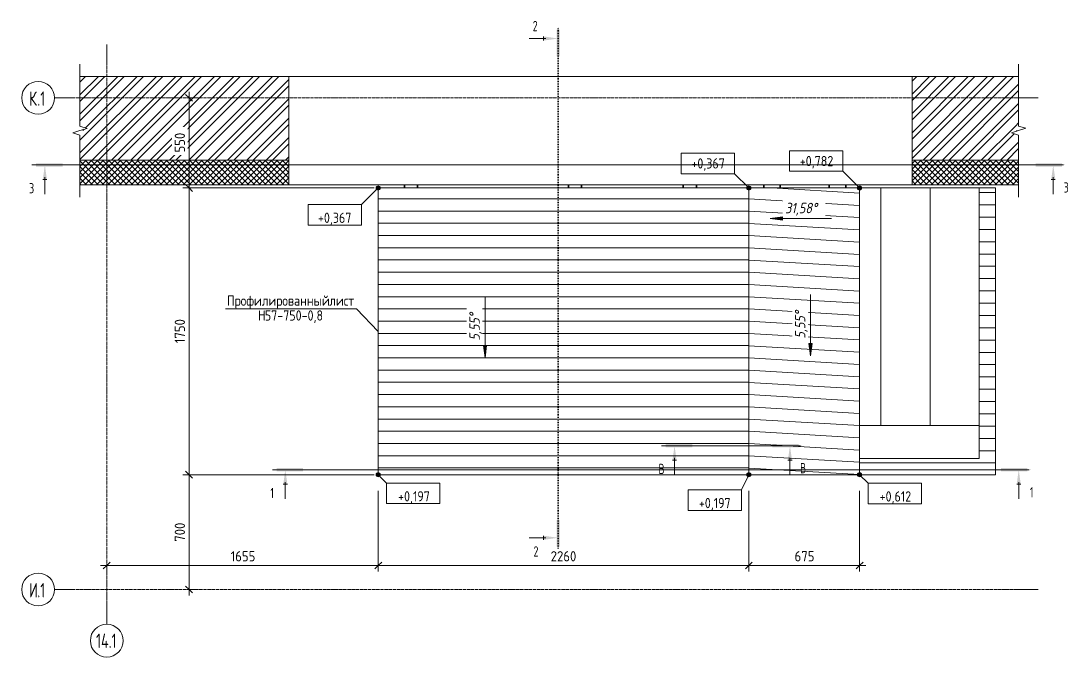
# Model space of a CAD drawing. Header units: millimetres. Extents: x 38797 to 82950, y -34477 to 2697.
# Drawn here: x 64855 to 71239, y -34477 to -30596 of the extents above; entities that cross this region are included whole.
import ezdxf

# ---------------------------------------------------------------- set-up
doc = ezdxf.new("R2010")
doc.units = ezdxf.units.MM
for name, pattern in [('01 Штриховая _4 мм_', [6, 3.5, -2.5]), ('02 Штрихпунктирная _20 мм_', [25, 20, -2.5, 0, -2.5]), ('04 Пунктир 10мм', [10, 0, -10])]:
    doc.linetypes.add(name, pattern=pattern)
for name, color, linetype, lineweight in [('AA_Dim', 7, 'Continuous', 9), ('AA_Dim-25', 7, 'Continuous', 9), ('AA_Oformlenie', 7, 'Continuous', 9), ('AA_Razrez', 7, 'Continuous', 9), ('AA_Vinoska', 7, 'Continuous', 9), ('AA_Visotnaya otmetka', 7, 'Continuous', 9), ('AF_Balki', 7, 'Continuous', 20), ('AF_Element', 7, 'Continuous', 20), ('AF_Element_Опалубка', 253, 'Continuous', 20), ('AF_Okno', 7, 'Continuous', 20), ('AF_Perekritie', 7, 'Continuous', 20), ('AF_Perekritie_Опалубка', 253, 'Continuous', 20), ('AF_Pokritie', 7, 'Continuous', 9), ('AF_Stena', 7, 'Continuous', 60), ('AF_Stena_Опалубка', 253, 'Continuous', 20), ('Gen_Dim', 7, 'Continuous', 9), ('KR_Fundament', 7, 'Continuous', 20), ('Оси', 7, 'Continuous', 9)]:
    doc.layers.add(name, color=color, linetype=linetype, lineweight=lineweight)
doc.styles.add('ISOCPEUR', font='isocpeur.TTF', dxfattribs={"width": 0.9, "height": 62.5})
doc.styles.add('ISOCPEUR_1', font='isocpeur.TTF', dxfattribs={"width": 0.7, "height": 62.5})
doc.styles.add('ISOCPEUR_2', font='isocpeur.TTF', dxfattribs={"width": 0.7, "height": 87.5})
doc.styles.add('ISOCPEUR_3', font='isocpeur.TTF', dxfattribs={"width": 0.85, "height": 62.5})
doc.styles.add('ISOCPEUR_I', font='isocpeui.ttf', dxfattribs={"width": 0.85, "height": 63.701923})
doc.dimstyles.new('01_Точн_3_знака__непрозр_', dxfattribs={"dimscale": 304.8, "dimtxt": 62.672186, "dimasz": 0.139436, "dimexe": 0.123031, "dimexo": 0.082021, "dimgap": 0.020505, "dimtad": 1, "dimdec": 3, "dimrnd": 0.001, "dimdsep": 46, "dimtxsty": 'ISOCPEUR', "dimblk1": 'OBLIQUE', "dimblk2": 'OBLIQUE', "dimsah": 1, "dimcen": 0.09, "dimdle": 0.123031, "dimazin": 0, "dimtfac": 1, "dimtdec": 4, "dimtix": 1, "dimtmove": 0, "dimatfit": 3, "dimfxl": 1, "dimtvp": 1, "dimtfill": 1, "dimtolj": 1, "dimtzin": 0, "dimlwd": 18, "dimlwe": 18, "dimarcsym": 2})
pattern_1 = [(0, (26057.74, -65017.99), (0, 75), [])]
pattern_2 = [(0, (26057.74, -64750.666), (0, 74.649), [])]
pattern_3 = [(356.614, (39067.806, -62962.36), (-9e-05, 74.64832), [])]

# ---------------------------------------------------------------- blocks, each defined once
blk = doc.blocks.new('Лестница - Лестница-3665204-Профлист_КМ')
at = {"layer": 'AF_Perekritie'}
for p, q in [((42835.1, -31615), (42540.1, -31615)), ((42540.1, -31615), (42835.1, -31615)), ((43325.8, -31615), (42915, -31615)), ((42915, -31615), (43140.1, -31615)), ((43140.1, -31615), (43325.8, -31615)), ((43725.8, -31615), (43426.7, -31615)), ((43426.7, -31615), (43440.1, -31615)), ((43440.1, -31615), (43725.8, -31615)), ((44437.5, -31615), (43826.6, -31615)), ((43826.6, -31615), (44040.1, -31615)), ((44040.1, -31615), (44340.1, -31615)), ((44040.1, -31615), (44040.1, -33065)), ((44040.1, -31615), (44040.1, -33065)), ((44340.1, -31615), (44640.1, -31615)), ((44340.1, -31615), (44340.1, -33065)), ((44340.1, -33065), (44340.1, -31615)), ((44640.1, -31615), (44437.5, -31615)), ((44640.1, -31615), (44640.1, -33065)), ((44640.1, -33065), (44640.1, -31615)), ((44040.1, -33065), (43910.1, -33065)), ((43910.1, -33065), (44437.5, -33065)), ((44340.1, -33065), (44040.1, -33065)), ((44640.1, -33065), (44340.1, -33065)), ((44437.5, -33065), (44640.1, -33065))]:
    blk.add_line(p, q, dxfattribs=at)
blk = doc.blocks.new('Песок ср крупн - Песок ср крупн-3745068-Профлист_КМ')
at = {"layer": 'AF_Element', "lineweight": 9}
for p, q in [((43325.8, -31615), (42915, -31615)), ((42915, -31615), (43325.8, -31615)), ((43725.8, -31615), (43426.7, -31615)), ((43426.7, -31615), (43725.8, -31615)), ((44440.1, -31615), (43826.6, -31615)), ((43826.6, -31615), (44440.1, -31615)), ((44440.1, -33065), (43910.1, -33065)), ((43910.1, -33065), (44440.1, -33065))]:
    blk.add_line(p, q, dxfattribs=at)
blk = doc.blocks.new('231_Отверстие прямоугольное в стене _Окно_Стена_ - Отверстие прямоугольное-3856502-Профлист_КМ')
at = {"layer": 'AA_Oformlenie'}
for p, q in [((-1775, -330), (-1775, 330)), ((-1775, 330), (2025, 330)), ((-1775, 330), (-1775, -330)), ((2025, 330), (-1775, 330)), ((2025, 330), (2025, -330)), ((2025, 330), (2025, -330)), ((2025, -330), (-1775, -330)), ((-1775, -330), (2025, -330))]:
    blk.add_line(p, q, dxfattribs=at)
at = {"layer": 'AF_Okno', "lineweight": 9}
for p, q in [((1625, 330), (-1775, 330)), ((2025, 330), (1725, 330)), ((-1775, -330), (-1475, -330)), ((-1375, -330), (2025, -330))]:
    blk.add_line(p, q, dxfattribs=at)
blk = doc.blocks.new('011_ЛинияОбрыва _ЭлУзла_Линия_ - Тип 1-3803211-Профлист_КМ')
at = {"layer": 'AA_Oformlenie'}
for p, q in [((0, 0), (302.5, 0)), ((358.2, 0), (660, 0))]:
    blk.add_line(p, q, dxfattribs=at)
blk = doc.blocks.new('Разрез - Номер узла_ сзади-394133-Профлист_КМ')
at = {"layer": 'AA_Razrez'}
for points in [[(7.33, 0.4), (7.33, -0.39), (0.87, -0.39), (0.87, 0.4)], [(3.5, -3.53), (2.5, -3.53), (3, 0)]]:
    blk.add_hatch(color=256, dxfattribs=at).paths.add_polyline_path(points)
for p, q in [((2.5, -3.53), (3.5, -3.53)), ((3, -3), (3, -7.1))]:
    blk.add_line(p, q, dxfattribs=at)
blk = doc.blocks.new('Разрез - Номер узла_ спереди-394134-Профлист_КМ')
at = {"layer": 'AA_Razrez'}
for points in [[(7.33, 0.4), (7.33, -0.39), (0.87, -0.39), (0.87, 0.4)], [(3.5, -3.53), (2.5, -3.53), (3, 0)]]:
    blk.add_hatch(color=256, dxfattribs=at).paths.add_polyline_path(points)
for p, q in [((2.5, -3.53), (3.5, -3.53)), ((3, -3), (3, -7.1))]:
    blk.add_line(p, q, dxfattribs=at)
blk = doc.blocks.new('Ось сетки - d_4мм-2765513-Профлист_КМ')
at = {"layer": 'Оси'}
for start, end in [(360, 180), (360, 180), (180, 360), (180, 360)]:
    blk.add_arc((0, 0), 4, start, end, dxfattribs=at)
blk = doc.blocks.new('Высотные отметки - Рамка вверх-400294-Профлист_КМ')
at = {"layer": 'AA_Vinoska'}
for p, q in [((-13, 0), (-13, 5)), ((-13, 5), (0, 5)), ((0, 5), (0, 0)), ((0, 0), (-13, 0))]:
    blk.add_line(p, q, dxfattribs=at)
blk = doc.blocks.new('044_М_Универсальная с полкой - Марка_Комментарий-3841705-Профлист_КМ')
at = {"layer": 'AA_Vinoska'}
blk.add_line((-16, 0), (16, 0), dxfattribs=at)
blk = doc.blocks.new('DIMBLOCK36-Профлист_КМ')
at = {"layer": 'AA_Dim-25', "lineweight": 18}
for p, q in [((67032.8, -33463.4), (67032.8, -33956.1)), ((67032.8, -33918.6), (67032.8, -33463.4)), ((65340.3, -33918.6), (67032.8, -33918.6)), ((65377.8, -33913.6), (65377.8, -33956.1)), ((65377.8, -33918.6), (65377.8, -33913.6))]:
    blk.add_line(p, q, dxfattribs=at)
at = {"layer": 'AA_Dim-25', "lineweight": 30}
for p, q in [((65377.8, -33918.6), (65399.1, -33897.4)), ((67032.8, -33918.6), (67054.1, -33897.4)), ((65377.8, -33918.6), (65356.6, -33939.9)), ((67032.8, -33918.6), (67011.6, -33939.9))]:
    blk.add_line(p, q, dxfattribs=at)
at = {"layer": 'AA_Dim-25', "color": 0, "lineweight": 18, "insert": (66133.2, -33831), "char_height": 62.5, "width": 173.117, "attachment_point": 1, "line_spacing_factor": 1.135194, "style": 'ISOCPEUR', "bg_fill": 3, "box_fill_scale": 1.25, "bg_fill_color": 256, "bg_fill_true_color": 13158600, "bg_fill_transparency": 0}
blk.add_mtext('1655', dxfattribs=at)
blk = doc.blocks.new('_Oblique')
at = {"color": 0, "linetype": 'ByBlock', "lineweight": -2}
blk.add_line((-0.5, -0.5), (0.5, 0.5), dxfattribs=at)
blk = doc.blocks.new('DIMBLOCK37-Профлист_КМ')
at = {"layer": 'AA_Dim-25', "lineweight": 18}
for p, q in [((67032.8, -33463.4), (67032.8, -33956.1)), ((67032.8, -33918.6), (67032.8, -33463.4)), ((69292.8, -33463.4), (69292.8, -33956.1)), ((69292.8, -33918.6), (69292.8, -33463.4)), ((67032.8, -33918.6), (69292.8, -33918.6))]:
    blk.add_line(p, q, dxfattribs=at)
at = {"layer": 'AA_Dim-25', "lineweight": 30}
for p, q in [((67032.8, -33918.6), (67054.1, -33897.4)), ((69292.8, -33918.6), (69314.1, -33897.4)), ((67032.8, -33918.6), (67011.6, -33939.9)), ((69292.8, -33918.6), (69271.6, -33939.9))]:
    blk.add_line(p, q, dxfattribs=at)
at = {"layer": 'AA_Dim-25', "color": 0, "lineweight": 18, "insert": (68084.8, -33831), "char_height": 62.5, "width": 187.307, "attachment_point": 1, "line_spacing_factor": 1.135194, "style": 'ISOCPEUR', "bg_fill": 3, "box_fill_scale": 1.25, "bg_fill_color": 256, "bg_fill_true_color": 13158600, "bg_fill_transparency": 0}
blk.add_mtext('2260', dxfattribs=at)
blk = doc.blocks.new('DIMBLOCK38-Профлист_КМ')
at = {"layer": 'AA_Dim-25', "lineweight": 18}
for p, q in [((69292.8, -33463.4), (69292.8, -33956.1)), ((69292.8, -33918.6), (69292.8, -33463.4)), ((69967.8, -33463.4), (69967.8, -33956.1)), ((69967.8, -33918.6), (69967.8, -33463.4)), ((69292.8, -33918.6), (70005.3, -33918.6))]:
    blk.add_line(p, q, dxfattribs=at)
at = {"layer": 'AA_Dim-25', "lineweight": 30}
for p, q in [((69292.8, -33918.6), (69314.1, -33897.4)), ((69967.8, -33918.6), (69989.1, -33897.4)), ((69292.8, -33918.6), (69271.6, -33939.9)), ((69967.8, -33918.6), (69946.6, -33939.9))]:
    blk.add_line(p, q, dxfattribs=at)
at = {"layer": 'AA_Dim-25', "color": 0, "lineweight": 18, "insert": (69571.8, -33831), "char_height": 62.5, "width": 140.48, "attachment_point": 1, "line_spacing_factor": 1.135194, "style": 'ISOCPEUR', "bg_fill": 3, "box_fill_scale": 1.25, "bg_fill_color": 256, "bg_fill_true_color": 13158600, "bg_fill_transparency": 0}
blk.add_mtext('675', dxfattribs=at)
blk = doc.blocks.new('DIMBLOCK39-Профлист_КМ')
at = {"layer": 'AA_Dim-25', "lineweight": 18}
for p, q in [((67007.8, -33365), (65842.4, -33365)), ((65879.9, -34102.5), (65879.9, -33365)), ((65879.9, -33365), (67007.8, -33365)), ((65874.9, -34065), (65917.4, -34065)), ((65879.9, -34065), (65874.9, -34065))]:
    blk.add_line(p, q, dxfattribs=at)
at = {"layer": 'AA_Dim-25', "lineweight": 30}
for p, q in [((65879.9, -33365), (65858.7, -33343.7)), ((65879.9, -33365), (65901.2, -33386.2)), ((65879.9, -34065), (65858.7, -34043.7)), ((65879.9, -34065), (65901.2, -34086.2))]:
    blk.add_line(p, q, dxfattribs=at)
at = {"layer": 'AA_Dim-25', "color": 0, "lineweight": 18, "insert": (65792.2, -33773.5), "char_height": 62.5, "width": 140.48, "attachment_point": 1, "rotation": 90, "line_spacing_factor": 1.135194, "style": 'ISOCPEUR', "bg_fill": 3, "box_fill_scale": 1.25, "bg_fill_color": 256, "bg_fill_true_color": 13158600, "bg_fill_transparency": 0}
blk.add_mtext('700', dxfattribs=at)
blk = doc.blocks.new('DIMBLOCK40-Профлист_КМ')
at = {"layer": 'AA_Dim-25', "lineweight": 30}
for p, q in [((65879.9, -31615), (65858.7, -31593.7)), ((65879.9, -31615), (65901.2, -31636.2)), ((65879.9, -33365), (65858.7, -33343.7)), ((65879.9, -33365), (65901.2, -33386.2))]:
    blk.add_line(p, q, dxfattribs=at)
at = {"layer": 'AA_Dim-25', "lineweight": 18}
for p, q in [((67007.8, -31615), (65842.4, -31615)), ((65879.9, -33365), (65879.9, -31615)), ((65879.9, -31615), (67007.8, -31615)), ((67007.8, -33365), (65842.4, -33365)), ((65879.9, -33365), (67007.8, -33365))]:
    blk.add_line(p, q, dxfattribs=at)
at = {"layer": 'AA_Dim-25', "color": 0, "lineweight": 18, "insert": (65792.2, -32562.1), "char_height": 62.5, "width": 173.117, "attachment_point": 1, "rotation": 90, "line_spacing_factor": 1.135194, "style": 'ISOCPEUR', "bg_fill": 3, "box_fill_scale": 1.25, "bg_fill_color": 256, "bg_fill_true_color": 13158600, "bg_fill_transparency": 0}
blk.add_mtext('1750', dxfattribs=at)
blk = doc.blocks.new('DIMBLOCK41-Профлист_КМ')
at = {"layer": 'AA_Dim-25', "lineweight": 18}
for p, q in [((65879.9, -31615), (65879.9, -31027.5)), ((65874.9, -31065), (65917.4, -31065)), ((65879.9, -31065), (65874.9, -31065)), ((67007.8, -31615), (65842.4, -31615)), ((65879.9, -31615), (67007.8, -31615))]:
    blk.add_line(p, q, dxfattribs=at)
at = {"layer": 'AA_Dim-25', "lineweight": 30}
for p, q in [((65879.9, -31065), (65858.7, -31043.7)), ((65879.9, -31065), (65901.2, -31086.2)), ((65879.9, -31615), (65858.7, -31593.7)), ((65879.9, -31615), (65901.2, -31636.2))]:
    blk.add_line(p, q, dxfattribs=at)
at = {"layer": 'AA_Dim-25', "color": 0, "lineweight": 18, "insert": (65792.2, -31398.5), "char_height": 62.5, "width": 140.48, "attachment_point": 1, "rotation": 90, "line_spacing_factor": 1.135194, "style": 'ISOCPEUR', "bg_fill": 3, "box_fill_scale": 1.25, "bg_fill_color": 256, "bg_fill_true_color": 13158600, "bg_fill_transparency": 0}
blk.add_mtext('550', dxfattribs=at)
blk = doc.blocks.new('Вид узла - Номер узла_ сзади-394133-Профлист_КМ')
at = {"layer": 'AA_Razrez'}
for points in [[(7.33, 0.4), (7.33, -0.39), (0.87, -0.39), (0.87, 0.4)], [(3.5, -3.53), (2.5, -3.53), (3, 0)]]:
    blk.add_hatch(color=256, dxfattribs=at).paths.add_polyline_path(points)
for p, q in [((2.5, -3.53), (3.5, -3.53)), ((3, -3), (3, -7.1))]:
    blk.add_line(p, q, dxfattribs=at)
blk = doc.blocks.new('Вид узла - Номер узла_ спереди-394134-Профлист_КМ')
at = {"layer": 'AA_Razrez'}
for points in [[(7.33, 0.4), (7.33, -0.39), (0.87, -0.39), (0.87, 0.4)], [(3.5, -3.53), (2.5, -3.53), (3, 0)]]:
    blk.add_hatch(color=256, dxfattribs=at).paths.add_polyline_path(points)
for p, q in [((2.5, -3.53), (3.5, -3.53)), ((3, -3), (3, -7.1))]:
    blk.add_line(p, q, dxfattribs=at)

msp = doc.modelspace()

# ---------------------------------------------------------------- hatches: boundary and pattern name
at = {"layer": 'AA_Visotnaya otmetka'}
h = msp.add_hatch(color=256, dxfattribs=at)
edge = h.paths.add_edge_path()
edge.add_arc((67032.8034, -31615), 12.5, 0, 360)
h = msp.add_hatch(color=256, dxfattribs=at)
edge = h.paths.add_edge_path()
edge.add_arc((69292.8034, -31615), 12.5, 0, 360)
h = msp.add_hatch(color=256, dxfattribs=at)
edge = h.paths.add_edge_path()
edge.add_arc((69967.8034, -31615), 12.5, 0, 360)
h = msp.add_hatch(color=256, dxfattribs=at)
edge = h.paths.add_edge_path()
edge.add_arc((67032.8034, -33365), 12.5, 0, 360)
h = msp.add_hatch(color=256, dxfattribs=at)
edge = h.paths.add_edge_path()
edge.add_arc((69292.8034, -33365), 12.5, 0, 360)
h = msp.add_hatch(color=256, dxfattribs=at)
edge = h.paths.add_edge_path()
edge.add_arc((69967.8034, -33365), 12.5, 0, 360)
at = {"layer": 'AF_Pokritie'}
h = msp.add_hatch(dxfattribs=at)
h.set_pattern_fill('FP_6', color=256, style=0, pattern_type=2)
h.set_pattern_definition(pattern_2)
h.paths.add_polyline_path([(67032.8034, -33365), (69292.8034, -33365), (69292.8034, -31615), (67032.8034, -31615), (67032.8034, -33333.4185)])
h = msp.add_hatch(dxfattribs=at)
h.set_pattern_fill('FP_6', color=256, style=0, pattern_type=2)
h.set_pattern_definition(pattern_2)
h.paths.add_polyline_path([(67032.8034, -33365), (69292.8034, -33365), (69292.8034, -31615), (67032.8034, -31615), (67032.8034, -33333.4185)])
h = msp.add_hatch(dxfattribs=at)
h.set_pattern_fill('FP_7', color=256, style=0, pattern_type=2)
h.set_pattern_definition(pattern_3)
h.paths.add_polyline_path([(69292.8034, -33365), (69967.8034, -33365), (69967.8034, -31615), (69292.8034, -31615), (69292.8034, -33333.4185)])
h = msp.add_hatch(dxfattribs=at)
h.set_pattern_fill('FP_7', color=256, style=0, pattern_type=2)
h.set_pattern_definition(pattern_3)
h.paths.add_polyline_path([(69292.8034, -33365), (69967.8034, -33365), (69967.8034, -31615), (69292.8034, -31615), (69292.8034, -33333.4185)])
h = msp.add_hatch(dxfattribs=at)
h.set_pattern_fill('FP_1', color=256, style=0, pattern_type=2)
h.set_pattern_definition(pattern_1)
h.paths.add_polyline_path([(69967.8034, -33365), (70797.8034, -33365), (70797.8034, -31615), (70697.8034, -31615), (70697.8034, -33265), (69967.8034, -33265), (69967.8034, -33333.4185)])
h = msp.add_hatch(dxfattribs=at)
h.set_pattern_fill('FP_1', color=256, style=0, pattern_type=2)
h.set_pattern_definition(pattern_1)
h.paths.add_polyline_path([(69967.8034, -33365), (70797.8034, -33365), (70797.8034, -31615), (70697.8034, -31615), (70697.8034, -33265), (69967.8034, -33265), (69967.8034, -33333.4185)])
at = {"layer": 'AF_Stena', "lineweight": 9}
h = msp.add_hatch(dxfattribs=at)
h.set_pattern_fill('FP_2', color=256, style=0, pattern_type=2)
h.set_pattern_definition([(45, (26057.74, -65017.99), (-58.93311, 58.93311), []), (45, (26097.03, -65017.99), (-58.93311, 58.93311), [])])
h.paths.add_polyline_path([(65257.5807, -31445), (66487.8034, -31445), (66487.8034, -30935), (65214.2794, -30935), (65214.2794, -31237.5), (65257.5807, -31251.25), (65214.2794, -31265), (65233.9057, -31265), (65233.9057, -31293.1543), (65214.2794, -31293.1543), (65214.2794, -31445), (65233.9057, -31445)])
h.paths.add_polyline_path([(70287.8034, -31445), (70937.8034, -31445), (70937.8034, -31292.5), (70894.5021, -31278.75), (70937.8034, -31265), (70918.177, -31265), (70918.177, -31236.8457), (70937.8034, -31236.8457), (70937.8034, -30935), (70287.8034, -30935), (70287.8034, -31272.2056)])
h = msp.add_hatch(dxfattribs=at)
h.set_pattern_fill('FP_3', color=256, style=0, pattern_type=2)
h.set_pattern_definition([(45, (26057.742, -65017.993), (-17.67767, 17.67767), []), (135, (26057.742, -65017.993), (-17.67767, -17.67767), [])])
h.paths.add_polyline_path([(65214.2794, -31595), (66487.8034, -31595), (66487.8034, -31445), (65214.2794, -31445), (65214.2794, -31551.8784)])
h.paths.add_polyline_path([(70287.8034, -31595), (70937.8034, -31595), (70937.8034, -31445), (70287.8034, -31445), (70287.8034, -31519.7028)])

# ---------------------------------------------------------------- linework, layer by layer
at = {"layer": 'AA_Razrez', "linetype": '04 Пунктир 10мм'}
for p, q in [((68129.9833, -33824.4116), (68129.9833, -30627.9421)), ((64925.4472, -31474.46), (71224.0695, -31474.46)), ((68764.7941, -33187.4956), (69618.5238, -33187.4956)), ((66391.5907, -33334.46), (71013.5034, -33334.46))]:
    msp.add_line(p, q, dxfattribs=at)
at = {"layer": 'AA_Vinoska'}
for p, q in [((65214.2794, -30935), (65214.2794, -30860)), ((70937.8034, -30935), (70937.8034, -30860)), ((65170.9543, -31279.0772), (65214.2794, -31265)), ((65214.2794, -31293.1543), (65170.9543, -31279.0772)), ((65214.2794, -31237.5), (65257.5807, -31251.25)), ((65257.5807, -31251.25), (65214.2794, -31265)), ((70894.5021, -31278.75), (70937.8034, -31265)), ((70937.8034, -31292.5), (70894.5021, -31278.75)), ((70937.8034, -31236.8457), (70981.1285, -31250.9228)), ((70981.1285, -31250.9228), (70937.8034, -31265)), ((65214.2794, -31595), (65214.2794, -31670)), ((70937.8034, -31595), (70937.8034, -31670)), ((67032.8034, -32490), (66901.3179, -32351.8399))]:
    msp.add_line(p, q, dxfattribs=at)
at = {"layer": 'AA_Visotnaya otmetka'}
for p, q in [((69205.5343, -31527.7309), (69205.3537, -31527.7309)), ((69292.8034, -31615), (69205.5343, -31527.7309)), ((69866.167, -31513.3636), (69865.9516, -31513.3636)), ((69967.8034, -31615), (69866.167, -31513.3636)), ((67032.8034, -31615), (66931.4865, -31716.3169)), ((66931.4865, -31716.3169), (66930.6928, -31716.3169)), ((67032.8034, -33365), (67083.7275, -33415.9241)), ((69292.8034, -33365), (69248.6137, -33457.0397)), ((69967.8034, -33365), (70019.4766, -33416.6732)), ((67083.7275, -33415.9241), (67084.0694, -33415.9241)), ((70019.4766, -33416.6732), (70020.0972, -33416.6732)), ((69248.6137, -33457.0397), (69247.7871, -33457.0397))]:
    msp.add_line(p, q, dxfattribs=at)
for centre in [(67032.8034, -31615), (69292.8034, -31615), (69967.8034, -31615), (67032.8034, -33365), (69292.8034, -33365), (69967.8034, -33365)]:
    msp.add_circle(centre, 12.5, dxfattribs=at)
at = {"layer": 'AF_Balki', "lineweight": 35}
for p, q in [((67192.8034, -31595), (67192.8034, -31615)), ((67272.8034, -31615), (67272.8034, -31595)), ((68192.8034, -31595), (68192.8034, -31615)), ((68272.8034, -31615), (68272.8034, -31595)), ((68892.8034, -31595), (68892.8034, -31615)), ((68972.8034, -31615), (68972.8034, -31595)), ((69383.4886, -31595), (69383.474, -31615)), ((69484.5075, -31615), (69484.5222, -31595)), ((69783.4023, -31595), (69783.3877, -31615)), ((69884.4212, -31615), (69884.4359, -31595))]:
    msp.add_line(p, q, dxfattribs=at)
at = {"layer": 'AF_Pokritie'}
for p, q in [((67032.8034, -33365), (67032.8034, -31615)), ((67032.8034, -31615), (67192.8309, -31615)), ((67192.8309, -31615), (67032.8034, -31615)), ((67032.8034, -31615), (67032.8034, -33365)), ((67032.8034, -33365), (67032.8034, -31615)), ((67032.8034, -31615), (69292.8034, -31615)), ((69292.8034, -31615), (67032.8034, -31615)), ((67032.8034, -31615), (67032.8034, -33365)), ((67272.7759, -31615), (68192.8309, -31615)), ((68192.8309, -31615), (67272.7759, -31615)), ((68272.7759, -31615), (68892.8309, -31615)), ((68892.8309, -31615), (68272.7759, -31615)), ((68972.7759, -31615), (69383.5846, -31615)), ((69383.5846, -31615), (68972.7759, -31615)), ((69292.8034, -33365), (69292.8034, -31615)), ((69292.8034, -31615), (69292.8034, -31761.7268)), ((69292.8034, -31615), (69967.8034, -31615)), ((69967.8034, -31615), (69292.8034, -31615)), ((69484.4054, -31615), (69783.4983, -31615)), ((69783.4983, -31615), (69484.4054, -31615)), ((69884.3191, -31615), (70797.8034, -31615)), ((70797.8034, -31615), (69884.3191, -31615)), ((69967.8034, -31615), (69967.8034, -33365)), ((69967.8034, -33365), (69967.8034, -31615)), ((70797.8034, -31615), (70797.8034, -33365)), ((70797.8034, -33365), (70797.8034, -31615)), ((69292.8034, -31761.7284), (69292.8034, -32232.2862)), ((69292.8034, -32232.2878), (69292.8034, -32702.8457)), ((69292.8034, -32702.8473), (69292.8034, -33173.4062)), ((69292.8034, -33173.4078), (69292.8034, -33365)), ((70797.8034, -33365), (67032.8034, -33365)), ((67032.8034, -33365), (70797.8034, -33365)), ((69292.8034, -33365), (67032.8034, -33365)), ((67032.8034, -33365), (69292.8034, -33365)), ((69967.8034, -33365), (69292.8034, -33365)), ((69292.8034, -33365), (69967.8034, -33365))]:
    msp.add_line(p, q, dxfattribs=at)
at = {"layer": 'AF_Stena_Опалубка'}
for p, q in [((66487.8034, -30935), (65214.2794, -30935)), ((70287.8034, -30935), (66487.8034, -30935)), ((70937.8034, -30935), (70287.8034, -30935)), ((65214.2794, -31445), (66487.8034, -31445)), ((70287.8034, -31445), (70937.8034, -31445)), ((65214.2794, -31595), (66487.8034, -31595)), ((66487.8034, -31595), (70287.8034, -31595)), ((70287.8034, -31595), (70937.8034, -31595))]:
    msp.add_line(p, q, dxfattribs=at)
at = {"layer": 'AF_Stena_Опалубка', "lineweight": 9}
for p, q in [((67132.8034, -31615), (67192.8309, -31615)), ((67132.8034, -31615), (67192.8309, -31615)), ((67272.7759, -31615), (67332.8034, -31615)), ((67272.7759, -31615), (67332.8034, -31615)), ((70497.8034, -31615), (70697.8034, -31615)), ((70697.8034, -33065), (70697.8034, -31615)), ((70497.8034, -33065), (69967.8034, -33065)), ((69967.8034, -33065), (70697.8034, -33065)), ((70697.8034, -33065), (70697.8034, -33265)), ((70697.8034, -33265), (70697.8034, -33065)), ((70697.8034, -33265), (69967.8034, -33265)), ((69967.8034, -33265), (70697.8034, -33265))]:
    msp.add_line(p, q, dxfattribs=at)
at = {"layer": 'KR_Fundament'}
for p, q in [((67132.8034, -31615), (67192.8309, -31615)), ((67192.8309, -31615), (67132.8034, -31615)), ((67272.7759, -31615), (68192.8309, -31615)), ((68192.8309, -31615), (67272.7759, -31615)), ((68272.7759, -31615), (68892.8309, -31615)), ((68892.8309, -31615), (68272.7759, -31615)), ((68972.7759, -31615), (69383.5846, -31615)), ((69383.5846, -31615), (68972.7759, -31615)), ((69484.4054, -31615), (69783.4983, -31615)), ((69783.4983, -31615), (69484.4054, -31615)), ((69884.3191, -31615), (70697.8034, -31615)), ((70697.8034, -31615), (69884.3191, -31615)), ((70697.8034, -31615), (70697.8034, -33265)), ((70697.8034, -33265), (70697.8034, -31615)), ((70697.8034, -33265), (69967.8034, -33265)), ((69967.8034, -33265), (70697.8034, -33265))]:
    msp.add_line(p, q, dxfattribs=at)
at = {"layer": 'Оси'}
for p, q in [((65377.8034, -30865.0548), (65377.8034, -30740.0548)), ((65184.1041, -31065), (65059.1041, -31065)), ((71056.5196, -31065), (70931.5196, -31065)), ((65184.1041, -34065), (65059.1041, -34065)), ((71056.5196, -34065), (70931.5196, -34065)), ((65377.8034, -34277.3872), (65377.8034, -34152.3872))]:
    msp.add_line(p, q, dxfattribs=at)
at = {"layer": 'Оси', "linetype": '02 Штрихпунктирная _20 мм_'}
for p, q in [((65377.8034, -34152.3872), (65377.8034, -30865.0548)), ((70931.5196, -31065), (65184.1041, -31065)), ((70931.5196, -34065), (65184.1041, -34065))]:
    msp.add_line(p, q, dxfattribs=at)

# ---------------------------------------------------------------- block references
at = {"layer": 'AA_Oformlenie'}
for p, rotation in [((65214.2794, -30935), 270), ((70937.8034, -31595), 90)]:
    msp.add_blockref('011_ЛинияОбрыва _ЭлУзла_Линия_ - Тип 1-3803211-Профлист_КМ', p, dxfattribs=dict(at, rotation=rotation))
at = {"layer": 'AA_Razrez', "xscale": 24.99999999999999, "yscale": 24.99999999999999, "zscale": 24.99999999999999, "rotation": 269.9999999999998}
msp.add_blockref('Разрез - Номер узла_ спереди-394134-Профлист_КМ', (68129.9833, -30627.9421), dxfattribs=at)
at = {"layer": 'AA_Razrez', "xscale": 24.99999999999999, "yscale": 24.99999999999999, "zscale": 24.99999999999999}
for name, p in [('Разрез - Номер узла_ спереди-394134-Профлист_КМ', (64925.4472, -31474.46)), ('Вид узла - Номер узла_ спереди-394134-Профлист_КМ', (68764.7941, -33187.4956)), ('Разрез - Номер узла_ спереди-394134-Профлист_КМ', (66391.5907, -33334.46))]:
    msp.add_blockref(name, p, dxfattribs=at)
at = {"layer": 'AA_Razrez', "extrusion": (0, 0, -1), "xscale": 24.99999999999999, "yscale": 24.99999999999999, "zscale": 24.99999999999999}
for name, p in [('Разрез - Номер узла_ сзади-394133-Профлист_КМ', (-71224.0695, -31474.46)), ('Вид узла - Номер узла_ сзади-394133-Профлист_КМ', (-69618.5238, -33187.4956)), ('Разрез - Номер узла_ сзади-394133-Профлист_КМ', (-71013.5034, -33334.46))]:
    msp.add_blockref(name, p, dxfattribs=at)
at = {"layer": 'AA_Razrez', "extrusion": (0, 0, -1), "xscale": 24.99999999999999, "yscale": 24.99999999999999, "zscale": 24.99999999999999, "rotation": 90.00000000000001}
msp.add_blockref('Разрез - Номер узла_ сзади-394133-Профлист_КМ', (-68129.9833, -33824.4116), dxfattribs=at)
at = {"layer": 'AA_Vinoska', "xscale": 24.99999999999999, "yscale": 24.99999999999999, "zscale": 24.99999999999999}
msp.add_blockref('044_М_Универсальная с полкой - Марка_Комментарий-3841705-Профлист_КМ', (66501.3179, -32351.8399), dxfattribs=at)
at = {"layer": 'AA_Vinoska', "xscale": 24.99999999999999, "yscale": 24.99999999999999, "zscale": 24.99999999999999, "rotation": 180}
msp.add_blockref('Высотные отметки - Рамка вверх-400294-Профлист_КМ', (70020.0972, -33416.6732), dxfattribs=at)
at = {"layer": 'AA_Visotnaya otmetka', "xscale": 24.99999999999999, "yscale": 24.99999999999999, "zscale": 24.99999999999999}
for p in [(69205.3537, -31527.7309), (69865.9516, -31513.3636)]:
    msp.add_blockref('Высотные отметки - Рамка вверх-400294-Профлист_КМ', p, dxfattribs=at)
at = {"layer": 'AA_Visotnaya otmetka', "extrusion": (0, 0, -1), "xscale": 24.99999999999999, "yscale": 24.99999999999999, "zscale": 24.99999999999999, "rotation": 180}
for p in [(-66930.6928, -31716.3169), (-69247.7871, -33457.0397)]:
    msp.add_blockref('Высотные отметки - Рамка вверх-400294-Профлист_КМ', p, dxfattribs=at)
at = {"layer": 'AA_Visotnaya otmetka', "xscale": 24.99999999999999, "yscale": 24.99999999999999, "zscale": 24.99999999999999, "rotation": 180}
msp.add_blockref('Высотные отметки - Рамка вверх-400294-Профлист_КМ', (67084.0694, -33415.9241), dxfattribs=at)
at = {"layer": 'AF_Element_Опалубка', "lineweight": 9}
msp.add_blockref('Песок ср крупн - Песок ср крупн-3745068-Профлист_КМ', (26057.7418, 0), dxfattribs=at)
at = {"layer": 'AF_Okno', "linetype": '01 Штриховая _4 мм_', "lineweight": 9}
msp.add_blockref('231_Отверстие прямоугольное в стене _Окно_Стена_ - Отверстие прямоугольное-3856502-Профлист_КМ', (68262.8034, -31265), dxfattribs=at)
at = {"layer": 'AF_Perekritie_Опалубка'}
msp.add_blockref('Лестница - Лестница-3665204-Профлист_КМ', (26057.7418, 0), dxfattribs=at)
at = {"layer": 'Оси', "xscale": 24.99999999999999, "yscale": 24.99999999999999, "zscale": 24.99999999999999, "rotation": 89.9999999999998}
for p in [(64959.1041, -31065), (64959.1041, -34065)]:
    msp.add_blockref('Ось сетки - d_4мм-2765513-Профлист_КМ', p, dxfattribs=at)
at = {"layer": 'Оси', "xscale": 24.99999999999999, "yscale": 24.99999999999999, "zscale": 24.99999999999999}
msp.add_blockref('Ось сетки - d_4мм-2765513-Профлист_КМ', (65377.8034, -34377.3872), dxfattribs=at)

# ---------------------------------------------------------------- texts
at = {"layer": 'AA_Razrez', "char_height": 62.5, "attachment_point": 1, "style": 'ISOCPEUR_1'}
for s, insert, width in [('\\fISOCPEUR|b0|i0|c204|p34|;\\W.7;2', (67975.4615, -30595.5767), 37.879734), ('\\fISOCPEUR|b0|i0|c204|p34|;\\W.7;3', (64904.6366, -31585.052), 37.879734), ('\\fISOCPEUR|b0|i0|c204|p34|;\\W.7;3', (71212.5051, -31580.2585), 37.879734), ('\\fISOCPEUR|b0|i0|c204|p34|;\\W.7;В', (68742.2334, -33298.0876), 42.088594), ('\\fISOCPEUR|b0|i0|c204|p34|;\\W.7;В', (69605.2094, -33293.2941), 42.088594), ('\\fISOCPEUR|b0|i0|c204|p34|;\\W.7;1', (66375.33, -33445.052), 26.656109), ('\\fISOCPEUR|b0|i0|c204|p34|;\\W.7;1', (71006.489, -33440.2585), 26.656109), ('\\fISOCPEUR|b0|i0|c204|p34|;\\W.7;2', (67980.2551, -33801.2925), 37.879734)]:
    msp.add_mtext(s, dxfattribs=dict(at, insert=insert, width=width))
at = {"layer": 'AA_Vinoska', "char_height": 62.5, "attachment_point": 1, "style": 'ISOCPEUR_3'}
for s, insert, width in [('Профилированный', (66110.5304, -32271.1643), 717.20968), ('\\fISOCPEUR|b0|i0|c204|p34|;\\W.85; ', (66702.2876, -32271.1643), 39.182477), ('лист', (66734.6164, -32271.1643), 189.098039), ('\\fISOCPEUR|b0|i0|c204|p34|;\\W.85;Н', (66299.5492, -32361.7185), 51.107578), ('57-750-0,8', (66341.7172, -32361.7185), 436.118)]:
    msp.add_mtext(s, dxfattribs=dict(at, insert=insert, width=width))
at = {"layer": 'AA_Visotnaya otmetka', "char_height": 62.5, "attachment_point": 1, "line_spacing_factor": 1.135194, "style": 'ISOCPEUR_3'}
for s, insert, width in [('+0,367', (68942.8957, -31433.811), 239.899334), ('+0,782', (69603.4935, -31419.4437), 239.899334), ('+0,367', (66665.7348, -31765.6464), 239.899334), ('+0,197', (67154.4383, -33465.2536), 227.11473), ('+0,197', (68988.1559, -33506.3692), 227.11473), ('+0,612', (70090.4661, -33466.0027), 227.11473)]:
    msp.add_mtext(s, dxfattribs=dict(at, insert=insert, width=width))
at = {"layer": 'Оси', "char_height": 87.5, "attachment_point": 1, "style": 'ISOCPEUR_2'}
for s, insert, width in [('\\fISOCPEUR|b0|i0|c204|p34|;\\W.7;К', (64904.2974, -31025.7118), 60.326984), ('.1', (64954.0721, -31025.7118), 60.326984), ('\\fISOCPEUR|b0|i0|c204|p34|;\\W.7;И', (64904.2974, -34025.7118), 60.326984), ('.1', (64954.0721, -34025.7118), 60.326984), ('14.1', (65312.4082, -34334.2721), 158.533703)]:
    msp.add_mtext(s, dxfattribs=dict(at, insert=insert, width=width))

# ---------------------------------------------------------------- next in the draw order: texts
at = {"layer": 'Gen_Dim', "insert": (69514.1435, -31705.4961), "char_height": 63.70192, "width": 230.122872, "attachment_point": 1, "line_spacing_factor": 1.135194, "style": 'ISOCPEUR_I', "bg_fill": 3, "box_fill_scale": 1.25, "bg_fill_color": 256, "bg_fill_true_color": 13158600, "bg_fill_transparency": 0}
msp.add_mtext('31,58°', dxfattribs=at)
at = {"layer": 'Gen_Dim', "char_height": 63.70192, "width": 197.033309, "attachment_point": 1, "rotation": 90, "line_spacing_factor": 1.135194, "style": 'ISOCPEUR_I', "bg_fill": 3, "box_fill_scale": 1.25, "bg_fill_color": 256, "bg_fill_true_color": 13158600, "bg_fill_transparency": 0}
for insert in [(67588.832, -32546.1465), (69573.566, -32533.8194)]:
    msp.add_mtext('5,55°', dxfattribs=dict(at, insert=insert))

# ---------------------------------------------------------------- next in the draw order: dimensions: what is measured, and where the dimension line sits
at = {"layer": 'AA_Dim', "lineweight": 18}
dim = msp.add_linear_dim(base=(67032.8034, -33918.6267), p1=(65377.8034, -33888.5747), p2=(67032.8034, -33438.4391), dimstyle='01_Точн_3_знака__непрозр_', override={"dimpost": '<>', "dimfxl": 1715.123046}, dxfattribs=at)
dim.commit()
dim.dimension.update_dxf_attribs({"geometry": 'DIMBLOCK36-Профлист_КМ', "text_midpoint": (66205.3034, -33881.1267)})

# ---------------------------------------------------------------- next in the draw order: hatches: boundary and pattern name
at = {"layer": 'Gen_Dim'}
for points in [[(69422.5281, -31800.9818), (69497.5281, -31810.8557), (69497.5281, -31791.1079)], [(67684.3177, -32651.5493), (67694.1916, -32576.5493), (67674.4437, -32576.5493)], [(69669.0517, -32639.2221), (69678.9256, -32564.2221), (69659.1777, -32564.2221)]]:
    msp.add_hatch(color=256, dxfattribs=at).paths.add_polyline_path(points)

# ---------------------------------------------------------------- next in the draw order: linework, layer by layer
for p, q in [((69497.5281, -31791.1079), (69422.5281, -31800.9818)), ((69497.5281, -31810.8557), (69497.5281, -31791.1079)), ((69422.5281, -31800.9818), (69497.5281, -31810.8557)), ((69797.5281, -31800.9818), (69422.5281, -31800.9818)), ((67684.3177, -32276.5493), (67684.3177, -32651.5493)), ((69669.0517, -32264.2221), (69669.0517, -32639.2221)), ((67694.1916, -32576.5493), (67674.4437, -32576.5493)), ((67674.4437, -32576.5493), (67684.3177, -32651.5493)), ((67684.3177, -32651.5493), (67694.1916, -32576.5493)), ((69678.9256, -32564.2221), (69659.1777, -32564.2221)), ((69659.1777, -32564.2221), (69669.0517, -32639.2221)), ((69669.0517, -32639.2221), (69678.9256, -32564.2221))]:
    msp.add_line(p, q, dxfattribs=at)

# ---------------------------------------------------------------- next in the draw order: dimensions: what is measured, and where the dimension line sits
at = {"layer": 'AA_Dim', "lineweight": 18}
dim = msp.add_linear_dim(base=(69292.8034, -33918.6267), p1=(67032.8034, -33438.4391), p2=(69292.8034, -33438.4391), dimstyle='01_Точн_3_знака__непрозр_', override={"dimpost": '<>', "dimfxl": 2260}, dxfattribs=at)
dim.commit()
dim.dimension.update_dxf_attribs({"geometry": 'DIMBLOCK37-Профлист_КМ', "text_midpoint": (68162.8034, -33881.1267)})

# ---------------------------------------------------------------- next in the draw order: dimensions: what is measured, and where the dimension line sits
dim = msp.add_linear_dim(base=(65879.9058, -33365), p1=(65849.8537, -34065), p2=(67032.8034, -33365), angle=90, dimstyle='01_Точн_3_знака__непрозр_', override={"dimpost": '<>', "dimfxl": 1374.543526}, dxfattribs=at)
dim.commit()
dim.dimension.update_dxf_attribs({"geometry": 'DIMBLOCK39-Профлист_КМ', "text_midpoint": (65842.4058, -33715)})
dim = msp.add_linear_dim(base=(69967.8034, -33918.6267), p1=(69292.8034, -33438.4391), p2=(69967.8034, -33438.4391), dimstyle='01_Точн_3_знака__непрозр_', override={"dimpost": '<>', "dimfxl": 675}, dxfattribs=at)
dim.commit()
dim.dimension.update_dxf_attribs({"geometry": 'DIMBLOCK38-Профлист_КМ', "text_midpoint": (69630.3034, -33881.1267)})

# ---------------------------------------------------------------- next in the draw order: dimensions: what is measured, and where the dimension line sits
dim = msp.add_linear_dim(base=(65879.9058, -31615), p1=(67032.8034, -33365), p2=(67032.8034, -31615), angle=90, dimstyle='01_Точн_3_знака__непрозр_', override={"dimpost": '<>', "dimfxl": 1750}, dxfattribs=at)
dim.commit()
dim.dimension.update_dxf_attribs({"geometry": 'DIMBLOCK40-Профлист_КМ', "text_midpoint": (65842.4058, -32490)})

# ---------------------------------------------------------------- next in the draw order: dimensions: what is measured, and where the dimension line sits
dim = msp.add_linear_dim(base=(65879.9058, -31065), p1=(67032.8034, -31615), p2=(65849.8537, -31065), angle=90, dimstyle='01_Точн_3_знака__непрозр_', override={"dimpost": '<>', "dimfxl": 1304.55736}, dxfattribs=at)
dim.commit()
dim.dimension.update_dxf_attribs({"geometry": 'DIMBLOCK41-Профлист_КМ', "text_midpoint": (65842.4058, -31340)})

doc.saveas('drawing.dxf')
